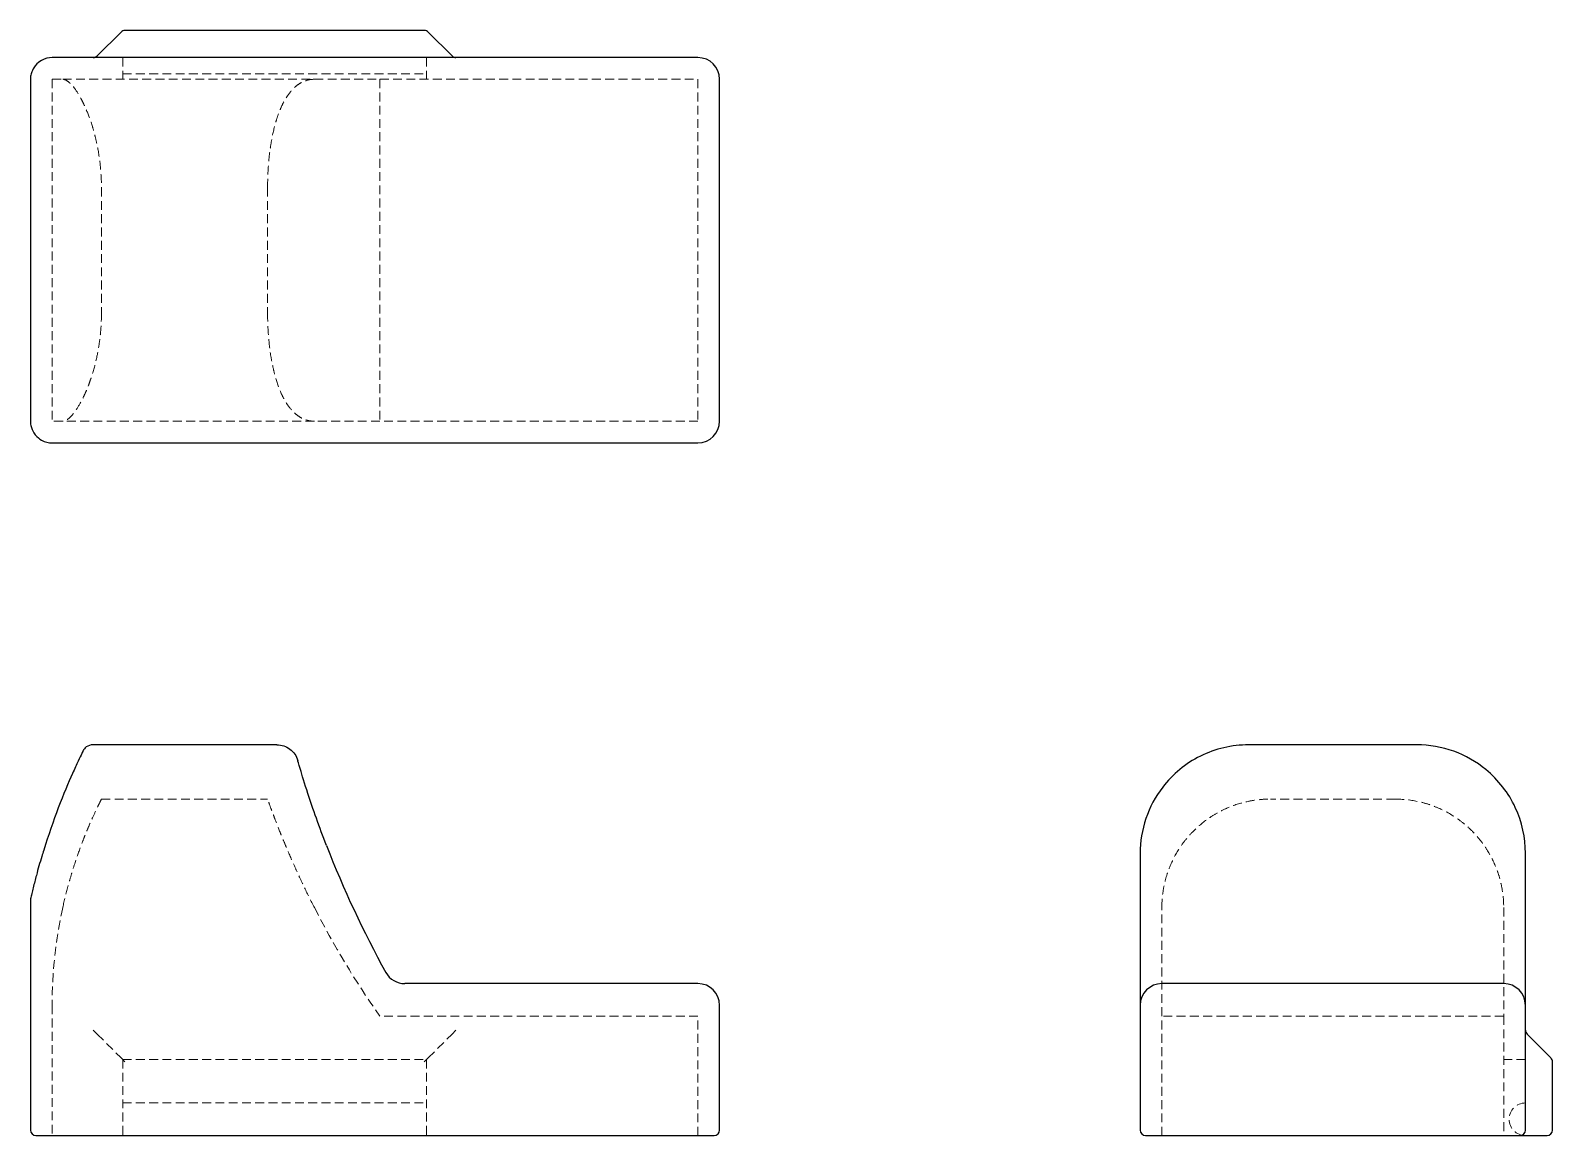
# Model space of a CAD drawing. Header units: millimetres. Extents: x 34 to 253, y 29 to 188.
import ezdxf

# ---------------------------------------------------------------- set-up
doc = ezdxf.new("R2010")
doc.units = ezdxf.units.MM
doc.linetypes.add('HIDDEN', pattern=[1.905, 1.27, -0.635])

msp = doc.modelspace()

# ---------------------------------------------------------------- linework, layer by layer
at = {"color": 7, "linetype": 'Continuous', "lineweight": 25}
for p, q in [((43.56, 184), (47.01, 187.44)), ((90.57, 187.67), (47.56, 187.67)), ((91.13, 187.44), (94.57, 184)), ((37.37, 183.77), (37.1, 183.77)), ((73.6, 183.77), (37.37, 183.77)), ((82.32, 183.77), (73.6, 183.77)), ((87.77, 183.77), (82.32, 183.77)), ((129.88, 183.77), (87.77, 183.77)), ((33.98, 180.65), (33.98, 131.53)), ((133, 131.53), (133, 180.65)), ((37.1, 128.41), (37.37, 128.41)), ((37.37, 128.41), (73.6, 128.41)), ((73.6, 128.41), (82.32, 128.41)), ((82.32, 128.41), (87.77, 128.41)), ((87.77, 128.41), (129.88, 128.41)), ((69.39, 85.03), (42.93, 85.03)), ((233.18, 85.03), (209, 85.03)), ((193.41, 69.44), (193.41, 50.82)), ((248.77, 50.82), (248.77, 69.44)), ((33.98, 62.7), (33.98, 29.67)), ((129.88, 50.72), (87.77, 50.72)), ((193.41, 50.82), (193.41, 47.6)), ((245.65, 50.72), (196.53, 50.72)), ((248.77, 47.6), (248.77, 50.82)), ((133, 29.67), (133, 47.6)), ((193.41, 47.6), (193.41, 29.67)), ((248.77, 29.67), (248.77, 47.6)), ((252.44, 40.04), (249, 43.48)), ((252.67, 29.67), (252.67, 39.48)), ((34.76, 28.89), (37.1, 28.89)), ((37.1, 28.89), (129.88, 28.89)), ((129.88, 28.89), (132.22, 28.89)), ((194.19, 28.89), (196.53, 28.89)), ((196.53, 28.89), (245.65, 28.89)), ((245.65, 28.89), (247.99, 28.89)), ((247.99, 28.89), (248.45, 28.89)), ((248.45, 28.89), (251.89, 28.89))]:
    msp.add_line(p, q, dxfattribs=at)
at = {"color": 7, "linetype": 'HIDDEN', "lineweight": 18}
for p, q in [((47.23, 183.77), (47.23, 180.65)), ((90.9, 183.77), (90.9, 180.65)), ((37.1, 180.65), (38.62, 180.65)), ((37.1, 180.65), (37.1, 131.53)), ((38.62, 180.65), (74.78, 180.65)), ((47.23, 181.43), (90.9, 181.43)), ((74.78, 180.65), (84.18, 180.65)), ((84.18, 180.65), (129.88, 180.65)), ((84.18, 180.65), (84.18, 131.53)), ((129.88, 180.65), (129.88, 131.53)), ((44.18, 165.06), (44.18, 147.12)), ((68.05, 165.06), (68.05, 147.12)), ((38.62, 131.53), (37.1, 131.53)), ((74.78, 131.53), (38.62, 131.53)), ((84.18, 131.53), (74.78, 131.53)), ((129.88, 131.53), (84.18, 131.53)), ((44.18, 77.23), (68.05, 77.23)), ((230.06, 77.23), (212.12, 77.23)), ((196.53, 46.05), (196.53, 61.64)), ((245.65, 61.64), (245.65, 46.05)), ((37.1, 47.6), (37.1, 28.89)), ((129.88, 46.05), (84.18, 46.05)), ((129.88, 28.89), (129.88, 46.05)), ((245.65, 46.05), (196.53, 46.05)), ((196.53, 28.89), (196.53, 46.05)), ((245.65, 46.05), (245.65, 28.89)), ((43.01, 44.03), (43.56, 43.48)), ((94.57, 43.48), (95.12, 44.03)), ((43.56, 43.48), (47.01, 40.04)), ((91.13, 40.04), (94.57, 43.48)), ((47.01, 40.04), (47.56, 39.48)), ((47.23, 39.81), (90.9, 39.81)), ((47.23, 39.81), (47.23, 28.89)), ((91.13, 40.04), (90.57, 39.48)), ((90.9, 39.81), (90.9, 28.89)), ((248.77, 39.81), (245.65, 39.81)), ((47.23, 33.57), (90.9, 33.57))]:
    msp.add_line(p, q, dxfattribs=at)
at = {"color": 7, "linetype": 'Continuous', "lineweight": 25}
for centre, radius, start, end in [((47.56, 186.89), 0.78, 90, 135), ((90.57, 186.89), 0.78, 45, 90), ((43.01, 184.55), 0.78, 270, 315), ((95.12, 184.55), 0.78, 225, 270), ((129.88, 180.65), 3.12, 0, 90), ((129.88, 131.53), 3.12, 270, 0), ((214.12, 123.86), 147.57, 201.1713, 208.9935), ((132.08, 40.03), 100.73, 162.7531, 163.2985), ((35.54, 62.7), 1.56, 166.7902, 180), ((87.77, 53.84), 3.12, 208.9935, 270), ((129.88, 47.6), 3.12, 0, 90), ((196.53, 47.6), 3.12, 90, 180), ((245.65, 47.6), 3.12, 0, 90), ((249.55, 44.03), 0.78, 180, 225), ((251.89, 39.48), 0.78, 0, 45), ((34.76, 29.67), 0.78, 180, 270), ((132.22, 29.67), 0.78, 270, 0), ((194.19, 29.67), 0.78, 180, 270), ((247.99, 29.67), 0.78, 270, 0), ((251.89, 29.67), 0.78, 270, 0)]:
    msp.add_arc(centre, radius, start, end, dxfattribs=at)
at = {"color": 7, "linetype": 'HIDDEN', "lineweight": 18}
for centre, radius, start, end in [((102.59, 47.6), 65.5, 167.6264, 180), ((190.5, 120.8), 129.97, 207.0759, 215.1102), ((248.77, 31.23), 2.34, 90, 270)]:
    msp.add_arc(centre, radius, start, end, dxfattribs=at)
at = {"color": 7, "linetype": 'Continuous', "lineweight": 25}
for points, knots in [([(37.1, 183.77), (36.57, 183.77), (35.72, 183.55), (34.81, 182.84), (34.32, 182.11), (34.07, 181.48), (33.98, 180.96), (33.98, 180.65)], [1.5414971, 1.5414971, 1.5414971, 1.5414971, 1.7196429, 1.8384068, 1.8977888, 1.9274797, 1.9571707, 1.9571707, 1.9571707, 1.9571707]), ([(33.98, 131.53), (33.98, 131.22), (34.07, 130.7), (34.32, 130.07), (34.81, 129.34), (35.72, 128.63), (36.57, 128.41), (37.1, 128.41)], [1.1258235, 1.1258235, 1.1258235, 1.1258235, 1.1555145, 1.1852055, 1.2445874, 1.3633513, 1.5414971, 1.5414971, 1.5414971, 1.5414971]), ([(41.53, 84.15), (41.53, 84.15), (41.14, 83.36), (39.78, 80.41), (37.99, 76.18), (36.54, 72.01), (35.88, 69.9)], [0.619719, 0.619719, 0.619719, 0.619719, 1.038278, 1.247558, 1.666117, 2.084677, 2.084677, 2.084677, 2.084677]), ([(42.93, 85.03), (42.6, 85.03), (42.02, 84.84), (41.64, 84.38), (41.53, 84.15)], [0, 0, 0, 0, 0.571429, 1, 1, 1, 1]), ([(69.39, 85.03), (69.72, 85.03), (70.06, 84.98), (70.69, 84.76), (70.99, 84.61), (71.53, 84.2), (71.76, 83.96), (72.14, 83.41), (72.29, 83.1), (72.38, 82.78)], [0, 0, 0, 0, 0.25, 0.25, 0.5, 0.5, 0.75, 0.75, 1, 1, 1, 1]), ([(209, 85.03), (206.6, 85.03), (201.81, 83.9), (195.28, 78.48), (193.41, 72.79), (193.41, 69.44)], [0, 0, 0, 0, 0.369527, 0.739054, 1.293344, 1.293344, 1.293344, 1.293344]), ([(248.77, 69.44), (248.77, 71.68), (247.8, 76.2), (243.82, 81.4), (238.58, 84.4), (234.98, 85.03), (233.18, 85.03)], [0, 0, 0, 0, 0.36952, 0.739041, 1.016181, 1.293321, 1.293321, 1.293321, 1.293321]), ([(76.51, 70.56), (75.49, 73.19), (73.93, 77.65), (72.64, 81.89), (72.38, 82.78), (72.38, 82.78)], [0, 0, 0, 0, 0.55429, 0.923817, 1.293344, 1.293344, 1.293344, 1.293344]), ([(35.6, 68.98), (35.33, 68.08), (34.9, 66.57), (34.44, 64.79), (34.19, 63.77), (34.07, 63.25), (34.02, 63.05), (34.02, 63.05)], [1.1258235, 1.1258235, 1.1258235, 1.1258235, 1.3039693, 1.4227332, 1.4821152, 1.5118061, 1.5414971, 1.5414971, 1.5414971, 1.5414971])]:
    msp.add_open_spline(points, degree=3, knots=knots, dxfattribs=at)
at = {"color": 7, "linetype": 'HIDDEN', "lineweight": 18}
for points, knots in [([(38.62, 180.65), (38.85, 180.65), (39.09, 180.55), (39.5, 180.25), (39.63, 180.13), (39.92, 179.84), (40.07, 179.67), (40.52, 179.09), (40.82, 178.62), (41.28, 177.79), (41.44, 177.5), (41.75, 176.86), (41.9, 176.52), (42.34, 175.47), (42.62, 174.7), (43.01, 173.44), (43.13, 173), (43.36, 172.09), (43.47, 171.63), (43.76, 170.22), (43.91, 169.23), (44.07, 167.69), (44.11, 167.16), (44.17, 166.11), (44.18, 165.59), (44.18, 165.06)], [0, 0, 0, 0, 0.125, 0.125, 0.1875, 0.1875, 0.25, 0.25, 0.375, 0.375, 0.4375, 0.4375, 0.5, 0.5, 0.625, 0.625, 0.6875, 0.6875, 0.75, 0.75, 0.875, 0.875, 0.9375, 0.9375, 1, 1, 1, 1]), ([(68.05, 165.06), (68.05, 166.14), (68.09, 167.19), (68.21, 168.75), (68.25, 169.27), (68.37, 170.29), (68.44, 170.79), (68.67, 172.24), (68.86, 173.15), (69.21, 174.44), (69.33, 174.86), (69.6, 175.64), (69.74, 176.01), (70.04, 176.72), (70.19, 177.05), (70.52, 177.67), (70.7, 177.97), (71.24, 178.78), (71.63, 179.22), (72.25, 179.76), (72.47, 179.92), (72.9, 180.19), (73.13, 180.3), (73.81, 180.56), (74.29, 180.65), (74.78, 180.65)], [0, 0, 0, 0, 0.125, 0.125, 0.1875, 0.1875, 0.25, 0.25, 0.375, 0.375, 0.4375, 0.4375, 0.5, 0.5, 0.5625, 0.5625, 0.625, 0.625, 0.75, 0.75, 0.8125, 0.8125, 0.875, 0.875, 1, 1, 1, 1]), ([(44.18, 147.12), (44.18, 146.06), (44.13, 145.02), (43.97, 143.49), (43.91, 142.99), (43.75, 141.99), (43.67, 141.5), (43.38, 140.08), (43.14, 139.18), (42.75, 137.91), (42.62, 137.51), (42.34, 136.73), (42.19, 136.36), (41.9, 135.66), (41.75, 135.32), (41.44, 134.69), (41.29, 134.39), (40.82, 133.56), (40.52, 133.09), (40.07, 132.52), (39.93, 132.35), (39.64, 132.05), (39.5, 131.93), (39.09, 131.63), (38.85, 131.53), (38.62, 131.53)], [0, 0, 0, 0, 0.125, 0.125, 0.1875, 0.1875, 0.25, 0.25, 0.375, 0.375, 0.4375, 0.4375, 0.5, 0.5, 0.5625, 0.5625, 0.625, 0.625, 0.75, 0.75, 0.8125, 0.8125, 0.875, 0.875, 1, 1, 1, 1]), ([(74.78, 131.53), (74.28, 131.53), (73.81, 131.62), (73.13, 131.88), (72.91, 131.99), (72.47, 132.26), (72.26, 132.42), (71.63, 132.96), (71.24, 133.4), (70.71, 134.2), (70.53, 134.49), (70.2, 135.11), (70.04, 135.45), (69.59, 136.51), (69.33, 137.29), (68.99, 138.57), (68.88, 139.01), (68.69, 139.93), (68.6, 140.41), (68.36, 141.86), (68.25, 142.87), (68.13, 144.44), (68.1, 144.97), (68.06, 146.04), (68.05, 146.58), (68.05, 147.12)], [0, 0, 0, 0, 0.125, 0.125, 0.1875, 0.1875, 0.25, 0.25, 0.375, 0.375, 0.4375, 0.4375, 0.5, 0.5, 0.625, 0.625, 0.6875, 0.6875, 0.75, 0.75, 0.875, 0.875, 0.9375, 0.9375, 1, 1, 1, 1]), ([(44.18, 77.23), (44.18, 77.23), (44.13, 77.13), (43.97, 76.81), (43.91, 76.68), (43.75, 76.37), (43.67, 76.19), (43.38, 75.59), (43.14, 75.1), (42.75, 74.24), (42.62, 73.93), (42.34, 73.28), (42.19, 72.94), (41.9, 72.22), (41.75, 71.85), (41.44, 71.06), (41.29, 70.65), (40.82, 69.4), (40.52, 68.51), (40.07, 67.12), (39.93, 66.65), (39.64, 65.67), (39.5, 65.18), (39.09, 63.69), (38.85, 62.67), (38.62, 61.64)], [0, 0, 0, 0, 0.125, 0.125, 0.1875, 0.1875, 0.25, 0.25, 0.375, 0.375, 0.4375, 0.4375, 0.5, 0.5, 0.5625, 0.5625, 0.625, 0.625, 0.75, 0.75, 0.8125, 0.8125, 0.875, 0.875, 1, 1, 1, 1]), ([(74.78, 61.64), (74.28, 62.6), (73.81, 63.55), (73.13, 64.97), (72.91, 65.44), (72.47, 66.38), (72.26, 66.85), (71.63, 68.23), (71.24, 69.12), (70.71, 70.38), (70.53, 70.8), (70.2, 71.6), (70.04, 71.99), (69.59, 73.11), (69.33, 73.79), (68.99, 74.69), (68.88, 74.97), (68.69, 75.49), (68.6, 75.72), (68.36, 76.36), (68.25, 76.68), (68.13, 77.01), (68.1, 77.09), (68.06, 77.21), (68.05, 77.23), (68.05, 77.23)], [0, 0, 0, 0, 0.125, 0.125, 0.1875, 0.1875, 0.25, 0.25, 0.375, 0.375, 0.4375, 0.4375, 0.5, 0.5, 0.625, 0.625, 0.6875, 0.6875, 0.75, 0.75, 0.875, 0.875, 0.9375, 0.9375, 1, 1, 1, 1]), ([(196.53, 61.64), (196.53, 62.6), (196.62, 63.55), (196.88, 64.97), (196.99, 65.44), (197.26, 66.38), (197.42, 66.85), (197.96, 68.23), (198.4, 69.12), (199.2, 70.38), (199.49, 70.8), (200.11, 71.6), (200.45, 71.99), (201.51, 73.11), (202.29, 73.79), (203.57, 74.69), (204.01, 74.97), (204.93, 75.49), (205.41, 75.72), (206.86, 76.36), (207.87, 76.68), (209.44, 77.01), (209.97, 77.09), (211.04, 77.21), (211.58, 77.23), (212.12, 77.23)], [0, 0, 0, 0, 0.125, 0.125, 0.1875, 0.1875, 0.25, 0.25, 0.375, 0.375, 0.4375, 0.4375, 0.5, 0.5, 0.625, 0.625, 0.6875, 0.6875, 0.75, 0.75, 0.875, 0.875, 0.9375, 0.9375, 1, 1, 1, 1]), ([(230.06, 77.23), (231.14, 77.23), (232.19, 77.12), (233.75, 76.8), (234.27, 76.66), (235.29, 76.34), (235.79, 76.15), (237.24, 75.52), (238.15, 75.01), (239.44, 74.1), (239.86, 73.78), (240.64, 73.1), (241.01, 72.75), (241.72, 72.01), (242.05, 71.62), (242.67, 70.82), (242.97, 70.4), (243.78, 69.12), (244.22, 68.24), (244.76, 66.86), (244.92, 66.39), (245.19, 65.45), (245.3, 64.98), (245.56, 63.55), (245.65, 62.6), (245.65, 61.64)], [0, 0, 0, 0, 0.125, 0.125, 0.1875, 0.1875, 0.25, 0.25, 0.375, 0.375, 0.4375, 0.4375, 0.5, 0.5, 0.5625, 0.5625, 0.625, 0.625, 0.75, 0.75, 0.8125, 0.8125, 0.875, 0.875, 1, 1, 1, 1])]:
    msp.add_open_spline(points, degree=3, knots=knots, dxfattribs=at)

doc.saveas('drawing.dxf')
